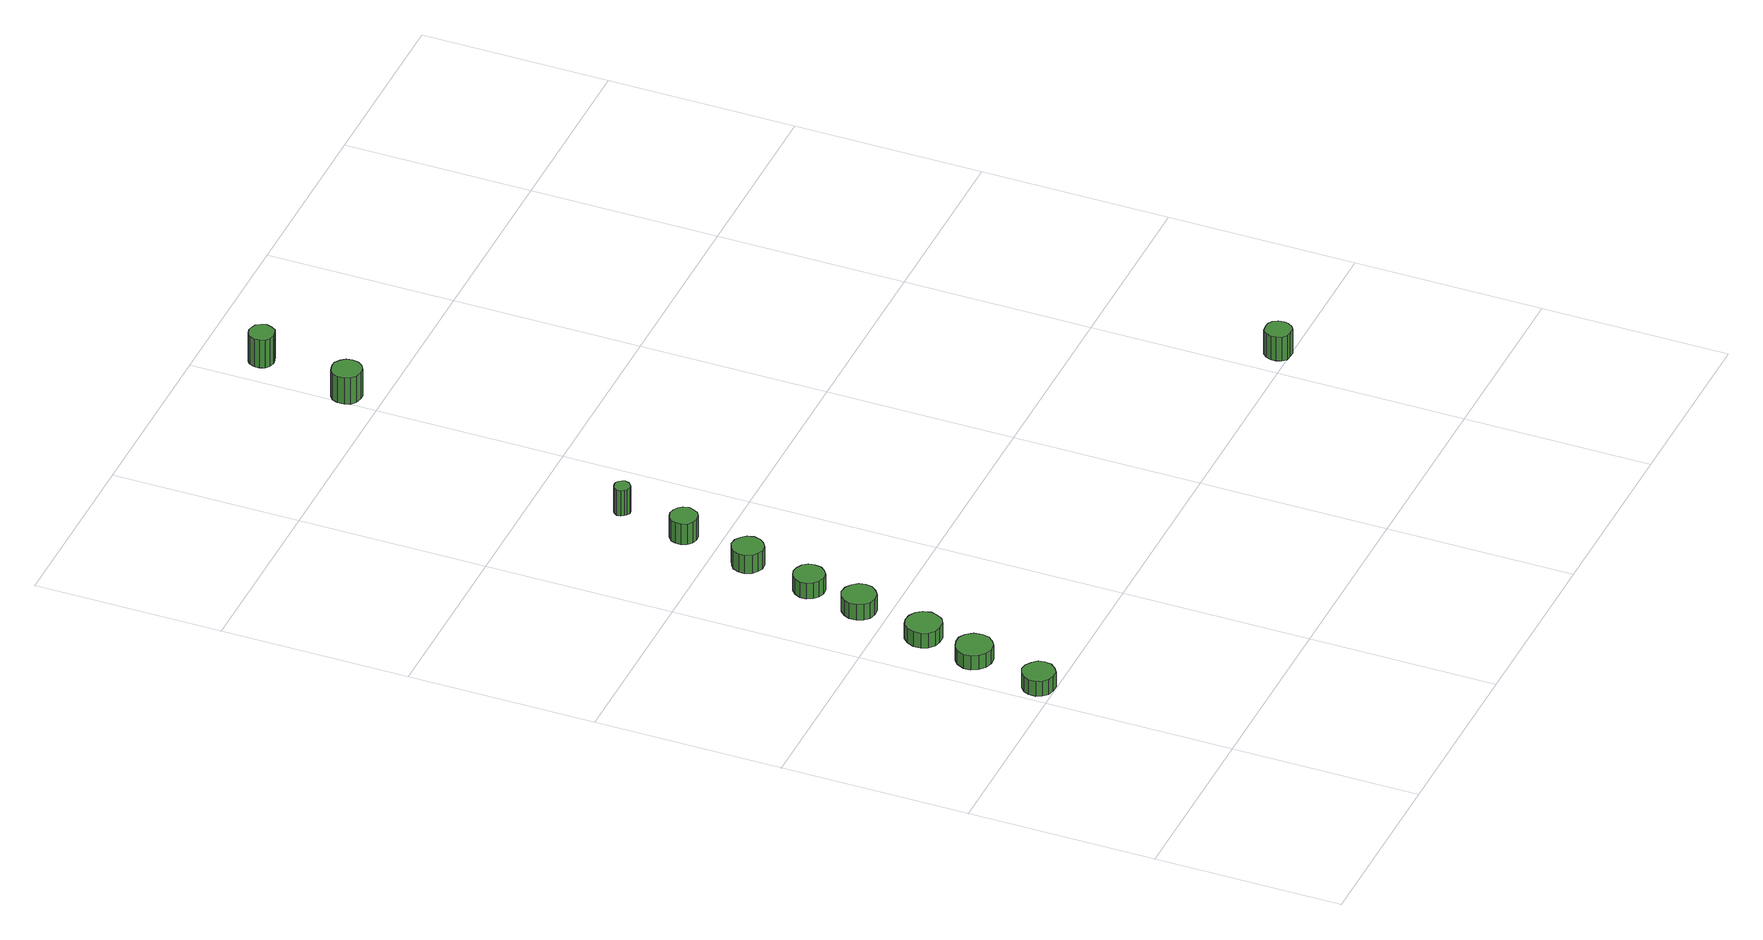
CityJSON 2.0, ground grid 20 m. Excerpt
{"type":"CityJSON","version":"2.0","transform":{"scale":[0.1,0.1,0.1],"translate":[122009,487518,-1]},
"CityObjects":{
"tree1":{"type":"SolitaryVegetationObject","attributes":{"function":"something"},"geometry":[{"type":"MultiSurface","lod":"1","boundaries":[[[0,1,2,3,4,5,6,7,8,9,10,11,12,13,14]],[[15,16,17,18,19,20,21,22,23,24,25,26,27,28,29]],[[0,29,28,1]],[[1,28,27,2]],[[2,27,26,3]],[[3,26,25,4]],[[4,25,24,5]],[[5,24,23,6]],[[6,23,22,7]],[[7,22,21,8]],[[8,21,20,9]],[[9,20,19,10]],[[10,19,18,11]],[[11,18,17,12]],[[12,17,16,13]],[[13,16,15,14]],[[14,15,29,0]]]}]},
"tree2":{"type":"SolitaryVegetationObject","attributes":{"function":"something"},"geometry":[{"type":"MultiSurface","lod":"1","boundaries":[[[30,31,32,33,34,35,36,37,38,39,40,41,42,43,44]],[[45,46,47,48,49,50,51,52,53,54,55,56,57,58,59]],[[30,59,58,31]],[[31,58,57,32]],[[32,57,56,33]],[[33,56,55,34]],[[34,55,54,35]],[[35,54,53,36]],[[36,53,52,37]],[[37,52,51,38]],[[38,51,50,39]],[[39,50,49,40]],[[40,49,48,41]],[[41,48,47,42]],[[42,47,46,43]],[[43,46,45,44]],[[44,45,59,30]]]}]},
"tree3":{"type":"SolitaryVegetationObject","attributes":{"function":"something"},"geometry":[{"type":"MultiSurface","lod":"1","boundaries":[[[60,61,62,63,64,65,66,67,68,69,70,71,72,73,74]],[[75,76,77,78,79,80,81,82,83,84,85,86,87,88,89]],[[60,89,88,61]],[[61,88,87,62]],[[62,87,86,63]],[[63,86,85,64]],[[64,85,84,65]],[[65,84,83,66]],[[66,83,82,67]],[[67,82,81,68]],[[68,81,80,69]],[[69,80,79,70]],[[70,79,78,71]],[[71,78,77,72]],[[72,77,76,73]],[[73,76,75,74]],[[74,75,89,60]]]}]},
"tree4":{"type":"SolitaryVegetationObject","attributes":{"function":"something"},"geometry":[{"type":"MultiSurface","lod":"1","boundaries":[[[90,91,92,93,94,95,96,97,98,99,100,101,102,103,104]],[[105,106,107,108,109,110,111,112,113,114,115,116,117,118,119]],[[90,119,118,91]],[[91,118,117,92]],[[92,117,116,93]],[[93,116,115,94]],[[94,115,114,95]],[[95,114,113,96]],[[96,113,112,97]],[[97,112,111,98]],[[98,111,110,99]],[[99,110,109,100]],[[100,109,108,101]],[[101,108,107,102]],[[102,107,106,103]],[[103,106,105,104]],[[104,105,119,90]]]}]},
"tree5":{"type":"SolitaryVegetationObject","attributes":{"function":"something"},"geometry":[{"type":"MultiSurface","lod":"1","boundaries":[[[120,121,122,123,124,125,126,127,128,129,130,131,132,133,134]],[[135,136,137,138,139,140,141,142,143,144,145,146,147,148,149]],[[120,149,148,121]],[[121,148,147,122]],[[122,147,146,123]],[[123,146,145,124]],[[124,145,144,125]],[[125,144,143,126]],[[126,143,142,127]],[[127,142,141,128]],[[128,141,140,129]],[[129,140,139,130]],[[130,139,138,131]],[[131,138,137,132]],[[132,137,136,133]],[[133,136,135,134]],[[134,135,149,120]]]}]},
"tree6":{"type":"SolitaryVegetationObject","attributes":{"function":"something"},"geometry":[{"type":"MultiSurface","lod":"1","boundaries":[[[150,151,152,153,154,155,156,157,158,159,160,161,162,163,164]],[[165,166,167,168,169,170,171,172,173,174,175,176,177,178,179]],[[150,179,178,151]],[[151,178,177,152]],[[152,177,176,153]],[[153,176,175,154]],[[154,175,174,155]],[[155,174,173,156]],[[156,173,172,157]],[[157,172,171,158]],[[158,171,170,159]],[[159,170,169,160]],[[160,169,168,161]],[[161,168,167,162]],[[162,167,166,163]],[[163,166,165,164]],[[164,165,179,150]]]}]},
"tree7":{"type":"SolitaryVegetationObject","attributes":{"function":"something"},"geometry":[{"type":"MultiSurface","lod":"1","boundaries":[[[180,181,182,183,184,185,186,187,188,189,190,191,192,193,194]],[[195,196,197,198,199,200,201,202,203,204,205,206,207,208,209]],[[180,209,208,181]],[[181,208,207,182]],[[182,207,206,183]],[[183,206,205,184]],[[184,205,204,185]],[[185,204,203,186]],[[186,203,202,187]],[[187,202,201,188]],[[188,201,200,189]],[[189,200,199,190]],[[190,199,198,191]],[[191,198,197,192]],[[192,197,196,193]],[[193,196,195,194]],[[194,195,209,180]]]}]},
"tree8":{"type":"SolitaryVegetationObject","attributes":{"function":"something"},"geometry":[{"type":"MultiSurface","lod":"1","boundaries":[[[210,211,212,213,214,215,216,217,218,219,220,221,222,223,224]],[[225,226,227,228,229,230,231,232,233,234,235,236,237,238,239]],[[210,239,238,211]],[[211,238,237,212]],[[212,237,236,213]],[[213,236,235,214]],[[214,235,234,215]],[[215,234,233,216]],[[216,233,232,217]],[[217,232,231,218]],[[218,231,230,219]],[[219,230,229,220]],[[220,229,228,221]],[[221,228,227,222]],[[222,227,226,223]],[[223,226,225,224]],[[224,225,239,210]]]}]},
"tree9":{"type":"SolitaryVegetationObject","attributes":{"function":"something"},"geometry":[{"type":"MultiSurface","lod":"1","boundaries":[[[240,241,242,243,244,245,246,247,248,249,250,251,252,253,254]],[[255,256,257,258,259,260,261,262,263,264,265,266,267,268,269]],[[240,269,268,241]],[[241,268,267,242]],[[242,267,266,243]],[[243,266,265,244]],[[244,265,264,245]],[[245,264,263,246]],[[246,263,262,247]],[[247,262,261,248]],[[248,261,260,249]],[[249,260,259,250]],[[250,259,258,251]],[[251,258,257,252]],[[252,257,256,253]],[[253,256,255,254]],[[254,255,269,240]]]}]},
"tree10":{"type":"SolitaryVegetationObject","attributes":{"function":"something"},"geometry":[{"type":"MultiSurface","lod":"1","boundaries":[[[270,271,272,273,274,275,276,277,278,279,280,281,282,283,284]],[[285,286,287,288,289,290,291,292,293,294,295,296,297,298,299]],[[270,299,298,271]],[[271,298,297,272]],[[272,297,296,273]],[[273,296,295,274]],[[274,295,294,275]],[[275,294,293,276]],[[276,293,292,277]],[[277,292,291,278]],[[278,291,290,279]],[[279,290,289,280]],[[280,289,288,281]],[[281,288,287,282]],[[282,287,286,283]],[[283,286,285,284]],[[284,285,299,270]]]}]},
"tree11":{"type":"SolitaryVegetationObject","attributes":{"function":"something"}},
"tree12":{"type":"SolitaryVegetationObject","attributes":{"function":"something"}},
"tree13":{"type":"SolitaryVegetationObject","attributes":{"function":"something"},"geometry":[{"type":"MultiSurface","lod":"1","boundaries":[[[300,301,302,303,304,305,306,307,308,309,310,311,312,313,314]],[[315,316,317,318,319,320,321,322,323,324,325,326,327,328,329]],[[300,329,328,301]],[[301,328,327,302]],[[302,327,326,303]],[[303,326,325,304]],[[304,325,324,305]],[[305,324,323,306]],[[306,323,322,307]],[[307,322,321,308]],[[308,321,320,309]],[[309,320,319,310]],[[310,319,318,311]],[[311,318,317,312]],[[312,317,316,313]],[[313,316,315,314]],[[314,315,329,300]]]}]}
},
"vertices":[
[42,218,25],[41,225,25],[36,230,25],[30,234,25],[23,235,25],[16,232,25],[11,228,25],[8,221,25],[8,214,25],[11,208,25],[16,203,25],[23,201,25],[30,201,25],[36,205,25],[41,211,25],[41,211,7],[36,205,7],[30,201,7],[23,201,7],[16,203,7],[11,208,7],[8,214,7],[8,221,7],[11,228,7],[16,232,7],[23,235,7],[30,234,7],[36,230,7],[41,225,7],[42,218,7],
[62,294,24],[61,302,24],[56,309,24],[49,313,24],[41,313,24],[34,311,24],[28,306,24],[24,298,24],[24,290,24],[28,283,24],[34,278,24],[41,275,24],[49,276,24],[56,280,24],[61,286,24],[61,286,7],[56,280,7],[49,276,7],[41,275,7],[34,278,7],[28,283,7],[24,290,7],[24,298,7],[28,306,7],[34,311,7],[41,313,7],[49,313,7],[56,309,7],[61,302,7],[62,294,7],
[76,354,25],[74,362,25],[70,368,25],[63,372,25],[55,373,25],[48,371,25],[42,365,25],[39,358,25],[39,350,25],[42,343,25],[48,338,25],[55,336,25],[63,336,25],[70,340,25],[74,347,25],[74,347,7],[70,340,7],[63,336,7],[55,336,7],[48,338,7],[42,343,7],[39,350,7],[39,358,7],[42,365,7],[48,371,7],[55,373,7],[63,372,7],[70,368,7],[74,362,7],[76,354,7],
[93,431,26],[92,438,26],[87,444,26],[81,448,26],[73,449,26],[66,446,26],[61,441,26],[58,435,26],[58,427,26],[61,420,26],[66,415,26],[73,413,26],[81,414,26],[87,418,26],[92,424,26],[92,424,7],[87,418,7],[81,414,7],[73,413,7],[66,415,7],[61,420,7],[58,427,7],[58,435,7],[61,441,7],[66,446,7],[73,449,7],[81,448,7],[87,444,7],[92,438,7],[93,431,7],
[104,490,26],[103,497,26],[99,502,26],[93,505,26],[86,506,26],[80,504,26],[75,499,26],[72,493,26],[72,486,26],[75,480,26],[80,476,26],[86,473,26],[93,474,26],[99,478,26],[103,483,26],[103,483,7],[99,478,7],[93,474,7],[86,473,7],[80,476,7],[75,480,7],[72,486,7],[72,493,7],[75,499,7],[80,504,7],[86,506,7],[93,505,7],[99,502,7],[103,497,7],[104,490,7],
[121,562,29],[119,569,29],[115,574,29],[109,578,29],[102,579,29],[96,576,29],[91,572,29],[88,565,29],[88,559,29],[91,552,29],[96,548,29],[102,545,29],[109,546,29],[115,550,29],[119,555,29],[119,555,7],[115,550,7],[109,546,7],[102,545,7],[96,548,7],[91,552,7],[88,559,7],[88,565,7],[91,572,7],[96,576,7],[102,579,7],[109,578,7],[115,574,7],[119,569,7],[121,562,7],
[138,639,32],[136,645,32],[133,649,32],[128,652,32],[122,653,32],[116,651,32],[111,647,32],[109,642,32],[109,636,32],[111,630,32],[116,626,32],[122,624,32],[128,625,32],[133,628,32],[136,633,32],[136,633,7],[133,628,7],[128,625,7],[122,624,7],[116,626,7],[111,630,7],[109,636,7],[109,642,7],[111,647,7],[116,651,7],[122,653,7],[128,652,7],[133,649,7],[136,645,7],[138,639,7],
[147,711,38],[146,714,38],[144,717,38],[141,719,38],[138,719,38],[134,718,38],[132,716,38],[130,713,38],[130,709,38],[132,706,38],[134,704,38],[138,702,38],[141,703,38],[144,705,38],[146,707,38],[146,707,7],[144,705,7],[141,703,7],[138,702,7],[134,704,7],[132,706,7],[130,709,7],[130,713,7],[132,716,7],[134,718,7],[138,719,7],[141,719,7],[144,717,7],[146,714,7],[147,711,7],
[230,1038,39],[229,1044,39],[225,1049,39],[219,1053,39],[213,1053,39],[206,1051,39],[201,1047,39],[199,1041,39],[199,1034,39],[201,1028,39],[206,1024,39],[213,1022,39],[219,1022,39],[225,1026,39],[229,1031,39],[229,1031,7],[225,1026,7],[219,1022,7],[213,1022,7],[206,1024,7],[201,1028,7],[199,1034,7],[199,1041,7],[201,1047,7],[206,1051,7],[213,1053,7],[219,1053,7],[225,1049,7],[229,1044,7],[230,1038,7],
[250,1138,41],[248,1143,41],[245,1148,41],[240,1150,41],[235,1151,41],[229,1149,41],[225,1146,41],[223,1140,41],[223,1135,41],[225,1129,41],[229,1126,41],[235,1124,41],[240,1125,41],[245,1127,41],[248,1132,41],[248,1132,7],[245,1127,7],[240,1125,7],[235,1124,7],[229,1126,7],[225,1129,7],[223,1135,7],[223,1140,7],[225,1146,7],[229,1149,7],[235,1151,7],[240,1150,7],[245,1148,7],[248,1143,7],[250,1138,7],
[646,212,36],[645,218,36],[642,223,36],[637,226,36],[631,226,36],[625,225,36],[621,221,36],[619,215,36],[619,210,36],[621,204,36],[625,200,36],[631,199,36],[637,199,36],[642,202,36],[645,207,36],[645,207,7],[642,202,7],[637,199,7],[631,199,7],[625,200,7],[621,204,7],[619,210,7],[619,215,7],[621,221,7],[625,225,7],[631,226,7],[637,226,7],[642,223,7],[645,218,7],[646,212,7]
]}
